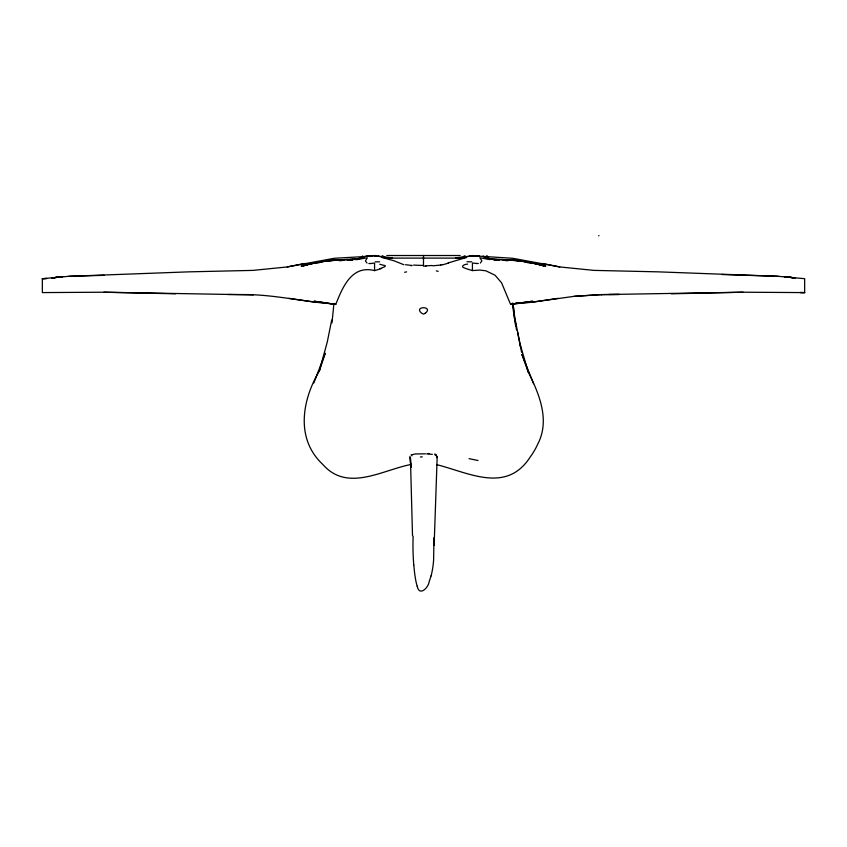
<?xml version="1.0" encoding="UTF-8"?>
<svg xmlns="http://www.w3.org/2000/svg" width="847" height="847" viewBox="0 0 847 847"><rect width="100%" height="100%" fill="white"/><g stroke="black" fill="none" stroke-linecap="round" stroke-linejoin="round"><path stroke-width="1.27" d="M335.751 304.433L314.301 301.214L335.751 304.433C342.326 287.991 351.441 264.603 374.565 270.617L374.575 263.057L370.584 263.523M377.053 256.112L374.575 255.413M433.982 537.654L433.6 560.28A91.847 91.847 0 0 1 431.112 575.939M435.062 454.924L437.19 456.459L434.13 545.479M331.992 322.866L333.94 303.417M511.652 303.607L510.995 304.444L510.042 303.131L501.593 282.834L495.029 275.211L485.829 270.786L479.709 270.087L472.435 270.574L466.665 268.827A5.94 0.752 17 0 1 464.823 268.118C459.487 266.72 464.643 263.968 467.639 264.137M331.706 320.018L327.291 341.902L319.435 370.742L325.216 353.263L313.866 382.95M319.351 370.922C302.051 400.038 295.264 438.82 322.792 464.421C347.376 492.668 382.516 469.82 411.388 464.4M437.063 456.978L436.565 457.581M425.289 313.189L425.162 313.274A9.444 9.444 0 0 1 424.273 313.835L423.754 313.993A1.345 1.345 0 0 1 423.246 313.993L421.7 313.178A17.48 17.48 0 0 0 421.192 312.839C413.918 306 433.092 306.021 425.797 312.85A15.839 15.839 0 0 0 425.289 313.189M511.249 304.433L532.699 301.214L516.522 303.353M359.456 258.155L357.529 259.51L367.354 257.753L365.417 260.929L366.984 263.057M411.091 454.892L415.432 453.95L425.406 453.823M480.376 263.036L481.89 260.834L479.836 257.732L489.979 259.574M448.762 262.771L466.009 257.594M448.307 262.972L447.28 263.417M360.303 257.763L365.83 256.196M357.805 258.78L365.544 256.397M446.729 263.65L442.96 264.698M380.906 268.743L374.565 270.617M303.491 265.397L313.718 263.195L301.14 266.117C314.904 261.945 329.303 260.177 343.649 259.913M364.718 256.556L334.374 258.271L287.249 266.943L253.052 270.384L188.743 271.855L68.702 276.313L42.35 278.695L42.35 292.586L103.959 292.215L253.295 294.883M304.465 263.47L287.249 266.943M303.692 265.28L314.47 263.216M461.043 257.626L468.645 256.387M361.775 258.356L328.721 260.611L312.236 263.343L303.29 265.916L312.998 263.046L312.236 263.343L329.695 260.548L343.829 260.018M455.506 257.848L472.541 255.847M574.107 296.344L601.508 294.576L574.107 296.344L531.164 302.284M366.38 256.26L374.575 255.91M558.067 298.356L531.874 302.252L511.546 304.009L514.034 303.681M52.302 278.017L62.54 276.577M366.624 256.08L372.701 255.709M440.832 265.047L432.828 265.81M315.783 263.068L319.732 262.612M457.909 257.901L466.157 257.393M469.979 256.249L476.342 255.953M478.343 263.491L477.517 263.533M339.351 260.728L341.944 260.558M347.143 260.209L352.352 259.87M328.721 260.611L358.874 259.214L347.461 259.733M515.601 302.93L518.195 302.824M521.794 302.675L531.874 302.252M347.683 259.87L352.828 259.68M355.401 259.584L357.974 259.489M329.695 260.548L343.617 260.04M347.418 259.902L352.479 259.711M104.213 275.328L68.692 276.313M608.855 294.491L619.337 294.47L601.074 294.618L743.041 292.215L804.65 292.596L804.65 278.695L778.298 276.313L658.257 271.855L593.948 270.384L559.751 266.943L512.626 258.271L473.547 255.815M671.502 293.803L743.041 292.215M426.168 266.117L423.479 266.149L423.5 257.393M386.804 255.519L460.196 255.519M389.948 257.922L382.103 257.435L384.453 258.113L463.807 258.113M227.652 294.481L245.492 294.576C275.783 294.703 305.312 302.252 335.454 303.999L335.359 303.597M778.298 276.313L721.93 274.513M103.959 292.215L175.498 293.803M374.056 255.73L392.5 257.933M369.663 263.533L368.868 263.491M476.607 255.815L479.508 255.995M493.939 259.701L499.127 259.891M503.023 260.029C517.485 260.103 532.001 261.924 545.86 266.117L533.282 263.195L543.509 265.397M494.87 259.701L498.83 259.849M504.113 260.05L517.305 260.548L534.764 263.343L543.71 265.916L534.002 263.046L534.764 263.343L518.279 260.611L485.68 258.367M315.126 302.252L325.216 302.654M426.655 453.865L432.362 454.352M476.776 263.523L472.425 262.994L472.435 270.574M488.655 259.224L518.279 260.611M493.854 259.807L498.936 260.145M505.288 260.569L507.829 260.738M410.943 265.651L411.578 265.704M527.268 262.612L531.217 263.068M378.397 256.249L387.386 257.784M784.46 276.598L794.698 278.017M315.836 302.284L288.933 298.356M436.576 464.611C468.878 472.711 506.474 493.928 530.222 456.999A71.381 71.381 0 0 0 537.76 444.093C550.423 419.826 538.861 393.135 527.681 370.859M532.53 263.216L543.308 265.28M559.751 266.943L542.535 263.47M379.784 264.264L384.379 265.503M483.118 256.705L484.537 257.054M403.924 264.751L394.003 260.791L384.453 258.113M484.812 257.128L489.566 258.801M485.14 257.054L485.807 257.266M486.654 257.562L487.311 257.827M488.168 258.208L490 259.394M533.546 383.691L521.9 354.406L528.221 372.045L519.931 343.554L515.304 320.378M417.222 586.23C419.201 596.839 428.635 587.744 429.238 581.338A57.882 57.882 0 0 0 431.007 575.907M517.612 332.151L520.789 348.413M519.931 343.554L521.572 352.236M512.287 303.639L515.632 325.799M512.827 303.035L516.511 329.97M513.06 303.406L514.754 320.325M409.895 456.385L410.943 467.428L410.414 457.486L412.51 535.664M413.781 564.822L414.479 571.831A114.186 114.186 0 0 0 415.941 581.254A50.82 50.82 0 0 0 417.2 586.24M472.425 255.413L472.425 256.038M423.5 255.413L423.5 257.816M448.116 263.237A129.326 4.817 -12.8 0 1 447.65 263.449M442.695 264.698A17.649 1.578 -2.5 0 1 440.535 265.026M432.002 265.513A26.935 3.706 -0.5 0 1 425.872 265.778M406.613 271.876A92.81 1.281 -10.8 0 1 404.591 272.268M464.092 255.985A110.481 8.195 4.1 0 1 464.992 255.783M598.988 235.657A334.099 0.805 -8.6 0 1 598.607 235.72M465.755 257.435A401.097 3.113 -5.8 0 1 466.274 257.562M470.201 255.667A52.726 2.213 4.7 0 1 469.926 255.529M488.825 257.414A276.344 11.932 2.7 0 1 488.528 257.657M486.358 257.604A348.879 7.348 12.9 0 1 485.077 257.488M471.694 261.797A76.166 4.711 6.2 0 1 467.004 261.765M477.2 263.449A19.28 1.662 12.2 0 1 476.416 263.417M486.792 255.498A156.24 14.558 -9.3 0 1 487.205 256.027M483.235 255.963A53.753 3.303 -2.9 0 1 483.277 256.228M384.294 266.869A7.432 0.911 -16.5 0 1 379.985 268.615M384.866 265.386A14.579 2.753 -10.6 0 1 384.792 266.72M438.206 271.273A84.192 1.091 10.6 0 1 436.321 270.913M382.166 255.667A113.583 7.697 -4 0 1 382.992 255.868M423.108 265.429A25.495 3.272 0.8 0 1 413.601 265.069M412.171 265.439A17.363 1.588 2.6 0 1 405.565 264.698M374.321 255.603A26.998 0.858 -3.3 0 1 375.179 255.667M377.751 256.387A56.177 2.223 -1.1 0 1 379.054 256.313M362.325 257.467A354.522 7.454 -13.2 0 1 361.076 257.583M379.583 261.808A74.271 4.659 -6.4 0 1 375.253 261.85M370.647 263.502A19.269 1.62 -11.9 0 1 369.716 263.512M362.347 256.133A126.669 8.046 4.3 0 1 362.728 255.953M434.67 454.056A66.066 6.331 -6 0 1 436.343 454.775M428.106 453.537A21.503 1.652 -3.5 0 1 429.133 453.621M420.366 456.967A160.824 12.345 8.2 0 1 422.314 456.872M411.97 455.834A180.591 15.034 12.9 0 1 411.621 455.506M478.004 460.503A190.787 14.897 7.8 0 1 469.026 458.64M413.749 564.822A243.883 243.883 0 0 1 413.135 536.299M62.53 276.641L52.08 277.88L62.53 276.641M46.68 278.515L42.35 278.695L46.68 278.515M804.65 292.596L800.256 292.533L804.65 292.607M794.92 277.88L784.47 276.641L794.814 277.911"/></g></svg>
